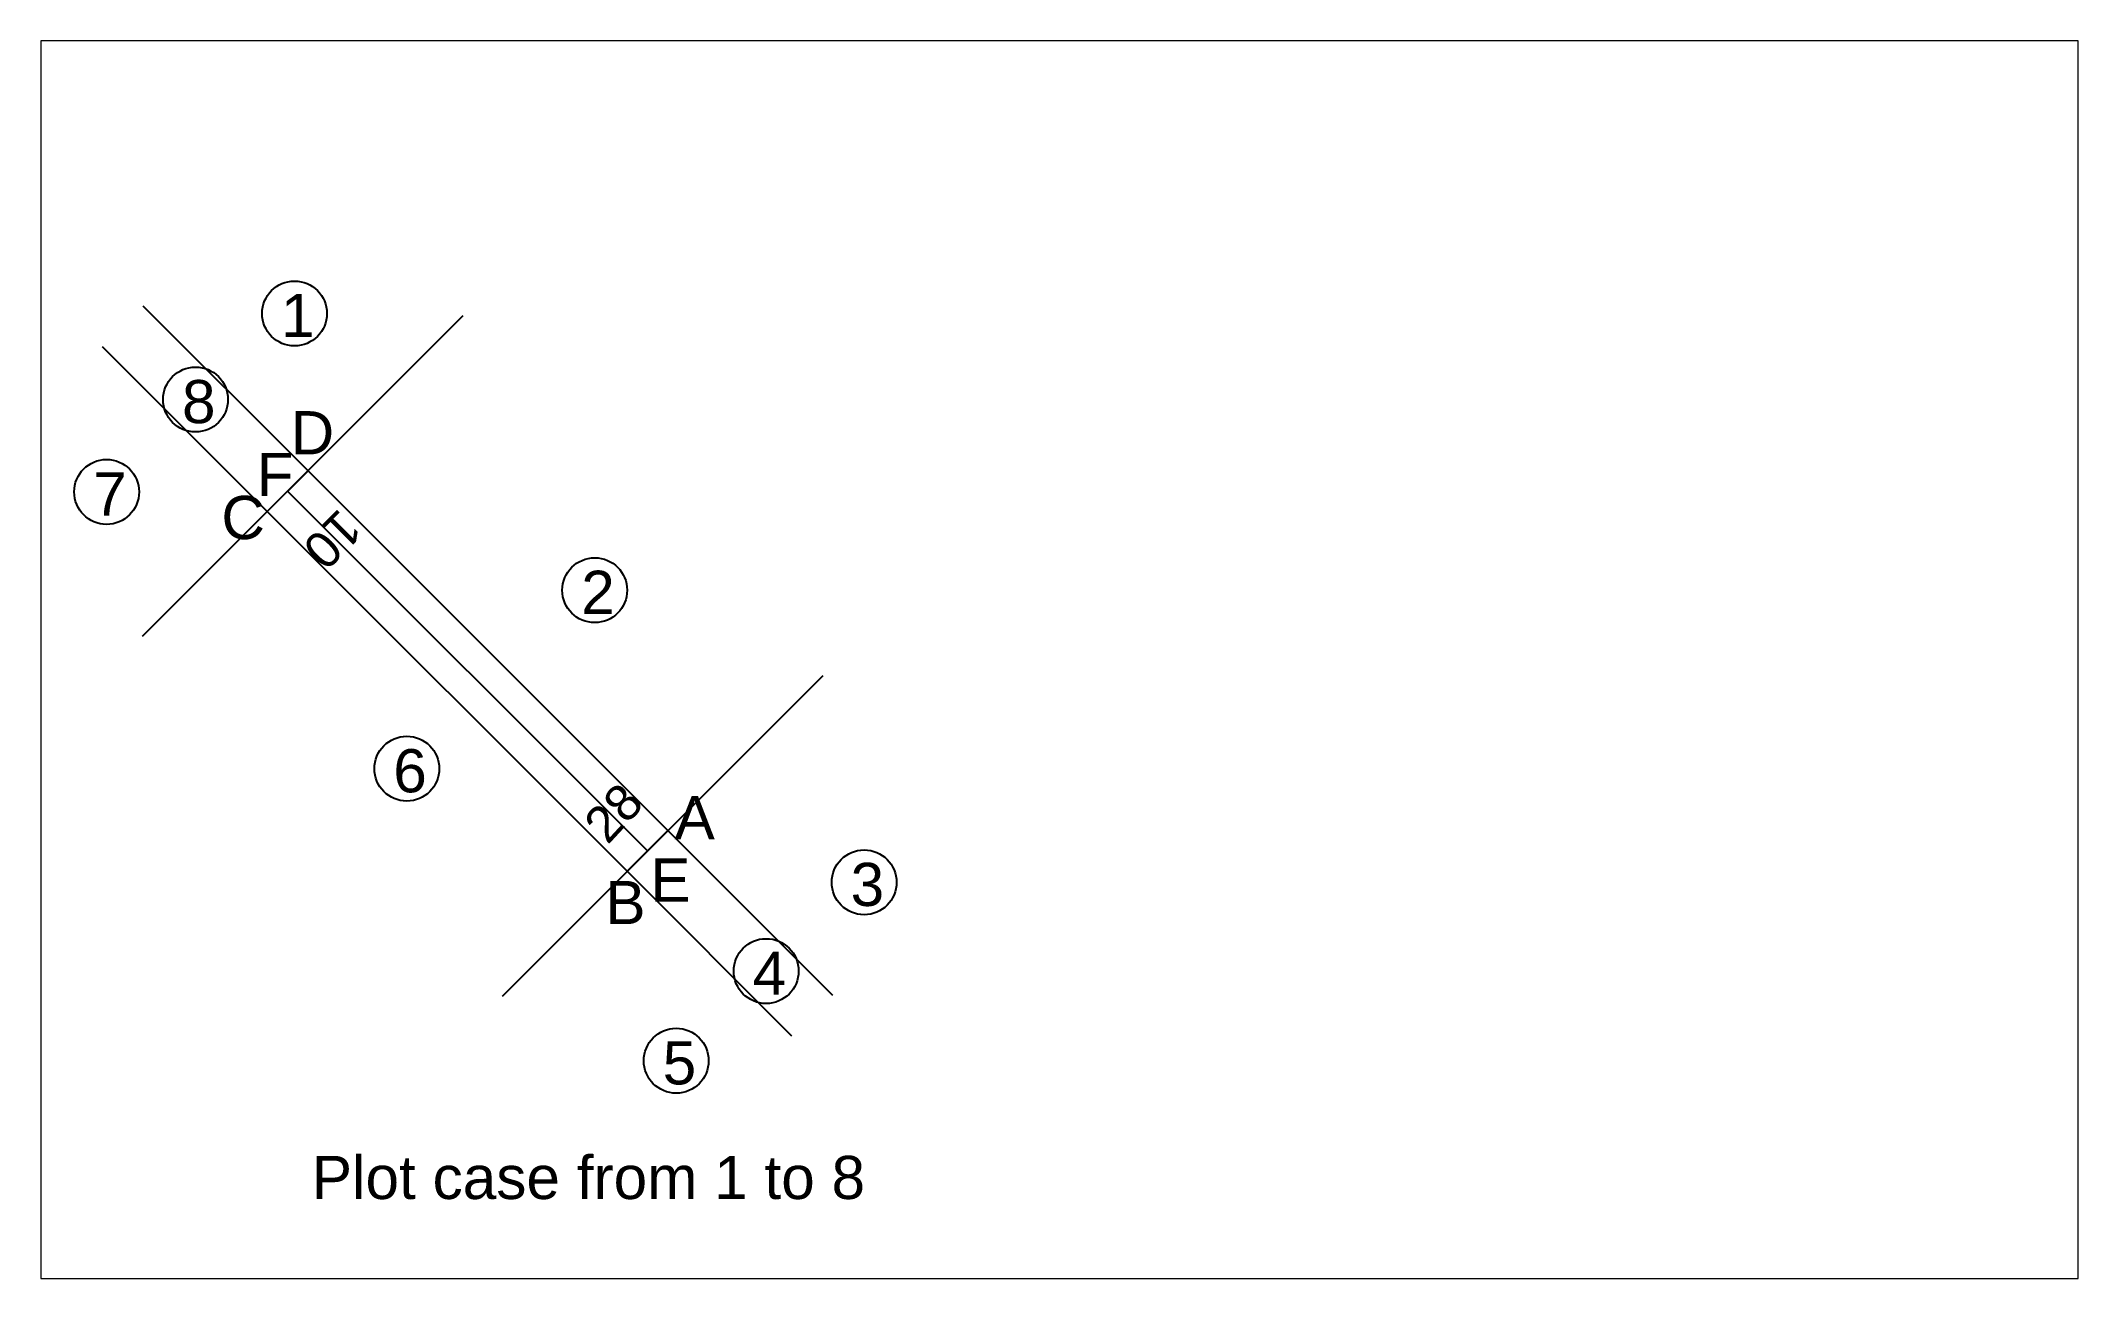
# Paper-space layout 'Plotcase' of a CAD drawing. Header units: metres. Extents: x 0.2 to 11.4, y 0.2 to 7.
# The model-space entities are those that its viewports show. They can reach past a viewport. Long polylines and large blocks are cut down to what shows.
import ezdxf

# ---------------------------------------------------------------- set-up
doc = ezdxf.new("R2010")
doc.units = ezdxf.units.M
doc.header["$MEASUREMENT"] = 0
doc.linetypes.add('ACAD_ISO02W100', pattern=[15, 12, -3])
for name, color, linetype in [('Dimtxt', 82, 'Continuous'), ('Runway', 10, 'Continuous'), ('RWY CL', 80, 'ACAD_ISO02W100'), ('Text', 240, 'Continuous')]:
    doc.layers.add(name, color=color, linetype=linetype)
doc.styles.add('Dimtxt', font='arial.ttf', dxfattribs={"height": 425})

msp = doc.modelspace()

# ---------------------------------------------------------------- linework, layer by layer
for p, q in [((346934.7, 67036.8), (338022.8, 58124.9)), ((342631, 62733.1), (338052.4, 67311.6)), ((341499.6, 61601.7), (336921.1, 66180.2)), ((356934.7, 57036.8), (348022.8, 48124.9)), ((357209.5, 48154.5), (352631, 52733.1)), ((356078.1, 47023.2), (351499.6, 51601.7))]:
    msp.add_line(p, q)
for centre in [(342256.7, 67104.1), (339506, 64713.3), (337035.1, 62145.4), (350598, 59413.8), (345376.4, 54455.1), (358083.8, 51296.3), (355362.1, 48829), (352862.3, 46337.6)]:
    msp.add_circle(centre, 901.1)
at = {"layer": 'Runway'}
for p, q in [((341499.6, 61601.7), (342631, 62733.1)), ((342631, 62733.1), (352631, 52733.1)), ((341499.6, 61601.7), (351499.6, 51601.7)), ((351499.6, 51601.7), (352631, 52733.1))]:
    msp.add_line(p, q, dxfattribs=at)
at = {"layer": 'RWY CL'}
msp.add_line((342065.3, 62167.4), (352065.3, 52167.4), dxfattribs=at)

# ---------------------------------------------------------------- texts
at = {"layer": 'Dimtxt', "char_height": 1200, "attachment_point": 1, "style": 'Dimtxt'}
for s, insert in [('D', (342148, 64390.5)), ('F', (341204.4, 63230.9)), ('C', (340223.3, 62034.7)), ('A', (352817.1, 53690.4)), ('E', (352141.5, 51958.5)), ('B', (350892.4, 51334.7))]:
    msp.add_mtext_dynamic_manual_height_columns(s, width=3067.697, gutter_width=1000, heights=[0], dxfattribs=dict(at, insert=insert))
at = {"layer": 'Dimtxt', "char_height": 1000, "attachment_point": 1, "style": 'Dimtxt'}
for s, insert, rotation in [('10', (344220.3, 61020.6), 225.33763), ('28', (350222.3, 52998.6), 47.21949)]:
    msp.add_mtext_dynamic_manual_height_columns(s, width=3067.697, gutter_width=1000, heights=[0], dxfattribs=dict(at, insert=insert, rotation=rotation))
at = {"layer": 'Text', "char_height": 1200, "attachment_point": 1, "style": 'Dimtxt'}
for s, width, heights, insert in [('1', 3067.697, [0], (341880.8, 67646.2)), ('8', 3067.697, [0], (339130.2, 65255.4)), ('7', 3067.697, [0], (336659.3, 62687.5)), ('2', 3067.697, [0], (350222.2, 59955.9)), ('6', 3067.697, [0], (345000.6, 54997.3)), ('3', 3067.697, [0], (357708, 51838.4)), ('4', 3067.697, [0], (354986.2, 49371.1)), ('5', 3067.697, [0], (352486.4, 46879.8)), ('Plot case from 1 to 8', 20049.1, [1698], (342738.1, 43695.1))]:
    msp.add_mtext_dynamic_manual_height_columns(s, width=width, gutter_width=1000, heights=heights, dxfattribs=dict(at, insert=insert))

psp = doc.layouts.new('Plotcase')

# ---------------------------------------------------------------- viewports
at = {"layer": '0'}
psp.add_viewport(center=(5.787, 3.606), size=(11.145, 6.77023), view_center_point=(363514.049, 57485.831), view_height=34390.46511, dxfattribs=at)

doc.saveas('drawing.dxf')
